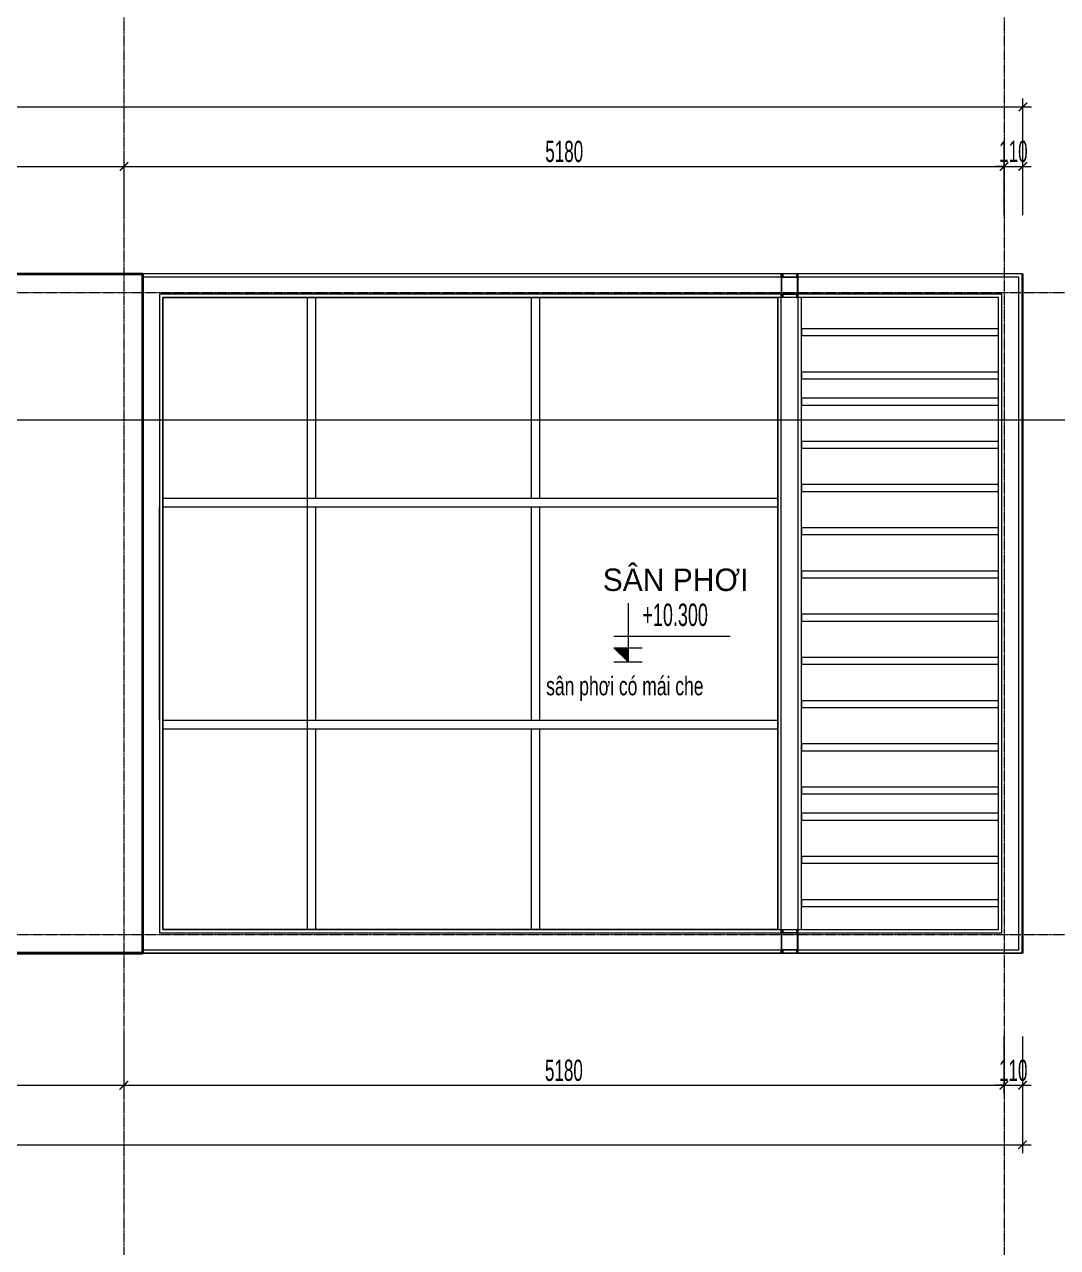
# Model space of a CAD drawing. Header units: millimetres. Extents: x 1336014 to 2939047, y -333549 to -60566.
# Drawn here: x 1401429 to 1407510, y -104290 to -97090 of the extents above; entities that cross this region are included whole.
import ezdxf
from ezdxf.enums import TextEntityAlignment as Align

# ---------------------------------------------------------------- set-up
doc = ezdxf.new("R2010")
doc.units = ezdxf.units.MM
doc.header["$MEASUREMENT"] = 0
doc.linetypes.add('CENTER2', pattern=[1.125, 0.75, -0.125, 0.125, -0.125])
for name, color, linetype, lineweight in [('01.Cut', 255, 'Continuous', 35), ('02.Thay', 145, 'Continuous', 15), ('03.Manh', 251, 'Continuous', 13), ('05.Text', 253, 'Continuous', 18), ('08.Dim', 156, 'Continuous', 15), ('10.Text', 254, 'Continuous', 18), ('10.truc', 250, 'CENTER2', 20), ('DIM', 252, 'Continuous', 20), ('NN_KI HIEU', 22, 'Continuous', 18)]:
    doc.layers.add(name, color=color, linetype=linetype, lineweight=lineweight)
doc.layers.add('text', color=7, linetype='Continuous')
doc.styles.add('AVANTH', font='')
doc.styles.add('TT5_Text Dim', font='hoatbif.shx', dxfattribs={"width": 0.6})
doc.styles.get('AVANTH').set_extended_font_data('.VnAvantH')
doc.dimstyles.new('TT5_Dim 1-50', dxfattribs={"dimscale": 50, "dimtxt": 2.5, "dimasz": 1, "dimexe": 1, "dimexo": 0.5, "dimgap": 0.5, "dimtad": 1, "dimdec": 0, "dimzin": 0, "dimdsep": 46, "dimtxsty": 'TT5_Text Dim', "dimblk": 'ARCHTICK', "dimcen": 0, "dimdle": 1, "dimclrd": 256, "dimclre": 256, "dimclrt": 1, "dimadec": 0, "dimazin": 0, "dimtfac": 0.015, "dimtdec": 0, "dimtix": 1, "dimtmove": 2, "dimatfit": 3, "dimldrblk": 'DOT', "dimfxl": 1, "dimtolj": 1, "dimtzin": 0, "dimlwd": -1, "dimlwe": -1, "dimarcsym": 1})

# ---------------------------------------------------------------- blocks, each defined once
blk = doc.blocks.new('_ARCHTICK')
at = {"const_width": 0.15}
blk.add_lwpolyline([(-0.5, -0.5), (0.5, 0.5)], dxfattribs=at)
blk = doc.blocks.new('*D2406')
at = {"layer": '08.Dim', "transparency": 16777216}
for p, q in [((1398433.3, -103047.4), (1398433.3, -103384.9)), ((1402013.3, -103047.4), (1402013.3, -103384.9)), ((1398383.3, -103334.9), (1402063.3, -103334.9))]:
    blk.add_line(p, q, dxfattribs=at)
at = {"layer": 'Defpoints', "color": 0, "transparency": 16777216}
for p in [(1398433.3, -103022.4), (1402013.3, -103022.4), (1402013.3, -103334.9)]:
    blk.add_point(p, dxfattribs=at)
at = {"layer": '08.Dim', "transparency": 16777216, "xscale": 50, "yscale": 50, "zscale": 50, "rotation": 180}
blk.add_blockref('_ARCHTICK', (1398433.3, -103334.9), dxfattribs=at)
at = {"layer": '08.Dim', "transparency": 16777216, "xscale": 50, "yscale": 50, "zscale": 50}
blk.add_blockref('_ARCHTICK', (1402013.3, -103334.9), dxfattribs=at)
at = {"layer": '08.Dim', "color": 1, "transparency": 16777216, "insert": (1400223.3, -103247.4), "char_height": 125, "attachment_point": 5, "style": 'TT5_Text Dim'}
blk.add_mtext('\\A1;3580', dxfattribs=at)
blk = doc.blocks.new('_DOT')
blk.add_line((-0.5, 0), (-1, 0))
at = {"const_width": 0.5}
blk.add_lwpolyline([(-0.25, 0, 1), (0.25, 0, 1)], format="xyb", close=True, dxfattribs=at)
blk = doc.blocks.new('*D2407')
at = {"layer": '08.Dim', "transparency": 16777216}
for p, q in [((1402014.3, -103047.4), (1402014.3, -103384.9)), ((1407194.3, -103047.4), (1407194.3, -103384.9)), ((1401964.3, -103334.9), (1407244.3, -103334.9))]:
    blk.add_line(p, q, dxfattribs=at)
at = {"layer": 'Defpoints', "color": 0, "transparency": 16777216}
for p in [(1402014.3, -103022.4), (1407194.3, -103022.4), (1407194.3, -103334.9)]:
    blk.add_point(p, dxfattribs=at)
at = {"layer": '08.Dim', "transparency": 16777216, "xscale": 50, "yscale": 50, "zscale": 50, "rotation": 180}
blk.add_blockref('_ARCHTICK', (1402014.3, -103334.9), dxfattribs=at)
at = {"layer": '08.Dim', "transparency": 16777216, "xscale": 50, "yscale": 50, "zscale": 50}
blk.add_blockref('_ARCHTICK', (1407194.3, -103334.9), dxfattribs=at)
at = {"layer": '08.Dim', "color": 1, "transparency": 16777216, "insert": (1404604.3, -103247.4), "char_height": 125, "attachment_point": 5, "style": 'TT5_Text Dim'}
blk.add_mtext('\\A1;5180', dxfattribs=at)
blk = doc.blocks.new('*D2408')
at = {"layer": '08.Dim', "transparency": 16777216}
for p, q in [((1407194.3, -103047.4), (1407194.3, -103384.9)), ((1407304.3, -103047.4), (1407304.3, -103384.9)), ((1407194.3, -103334.9), (1407144.3, -103334.9)), ((1407194.3, -103334.9), (1407304.3, -103334.9)), ((1407304.3, -103334.9), (1407354.3, -103334.9))]:
    blk.add_line(p, q, dxfattribs=at)
at = {"layer": 'Defpoints', "color": 0, "transparency": 16777216}
for p in [(1407194.3, -103022.4), (1407304.3, -103022.4), (1407304.3, -103334.9)]:
    blk.add_point(p, dxfattribs=at)
at = {"layer": '08.Dim', "transparency": 16777216, "xscale": 50, "yscale": 50, "zscale": 50}
blk.add_blockref('_ARCHTICK', (1407194.3, -103334.9), dxfattribs=at)
at = {"layer": '08.Dim', "transparency": 16777216, "xscale": 50, "yscale": 50, "zscale": 50, "rotation": 180}
blk.add_blockref('_ARCHTICK', (1407304.3, -103334.9), dxfattribs=at)
at = {"layer": '08.Dim', "color": 1, "transparency": 16777216, "insert": (1407249.3, -103247.4), "char_height": 125, "attachment_point": 5, "style": 'TT5_Text Dim'}
blk.add_mtext('\\A1;110', dxfattribs=at)
blk = doc.blocks.new('*D2409')
at = {"layer": '08.Dim', "transparency": 16777216}
for p, q in [((1392304.3, -103047.4), (1392304.3, -103734.9)), ((1407304.3, -103047.4), (1407304.3, -103734.9)), ((1392254.3, -103684.9), (1407354.3, -103684.9))]:
    blk.add_line(p, q, dxfattribs=at)
at = {"layer": 'Defpoints', "color": 0, "transparency": 16777216}
for p in [(1392304.3, -103022.4), (1407304.3, -103022.4), (1407304.3, -103684.9)]:
    blk.add_point(p, dxfattribs=at)
at = {"layer": '08.Dim', "transparency": 16777216, "xscale": 50, "yscale": 50, "zscale": 50, "rotation": 180}
blk.add_blockref('_ARCHTICK', (1392304.3, -103684.9), dxfattribs=at)
at = {"layer": '08.Dim', "transparency": 16777216, "xscale": 50, "yscale": 50, "zscale": 50}
blk.add_blockref('_ARCHTICK', (1407304.3, -103684.9), dxfattribs=at)
at = {"layer": '08.Dim', "color": 1, "transparency": 16777216, "insert": (1400304.3, -103597.4), "char_height": 125, "attachment_point": 5, "style": 'TT5_Text Dim'}
blk.add_mtext('\\A1;15000', dxfattribs=at)
blk = doc.blocks.new('*D2419')
at = {"layer": '08.Dim', "transparency": 16777216}
for p, q in [((1398435.3, -98213.1), (1398435.3, -97875.6)), ((1402015.3, -98213.1), (1402015.3, -97875.6)), ((1398385.3, -97925.6), (1402065.3, -97925.6))]:
    blk.add_line(p, q, dxfattribs=at)
at = {"layer": 'Defpoints', "color": 0, "transparency": 16777216}
for p in [(1402015.3, -97925.6), (1398435.3, -98238.1), (1402015.3, -98238.1)]:
    blk.add_point(p, dxfattribs=at)
at = {"layer": '08.Dim', "transparency": 16777216, "xscale": 50, "yscale": 50, "zscale": 50, "rotation": 180}
blk.add_blockref('_ARCHTICK', (1398435.3, -97925.6), dxfattribs=at)
at = {"layer": '08.Dim', "transparency": 16777216, "xscale": 50, "yscale": 50, "zscale": 50}
blk.add_blockref('_ARCHTICK', (1402015.3, -97925.6), dxfattribs=at)
at = {"layer": '08.Dim', "color": 1, "transparency": 16777216, "insert": (1400225.3, -97838.1), "char_height": 125, "attachment_point": 5, "style": 'TT5_Text Dim'}
blk.add_mtext('\\A1;3580', dxfattribs=at)
blk = doc.blocks.new('*D2420')
at = {"layer": '08.Dim', "transparency": 16777216}
for p, q in [((1402016.3, -98213.1), (1402016.3, -97875.6)), ((1407196.3, -98213.1), (1407196.3, -97875.6)), ((1401966.3, -97925.6), (1407246.3, -97925.6))]:
    blk.add_line(p, q, dxfattribs=at)
at = {"layer": 'Defpoints', "color": 0, "transparency": 16777216}
for p in [(1407196.3, -97925.6), (1402016.3, -98238.1), (1407196.3, -98238.1)]:
    blk.add_point(p, dxfattribs=at)
at = {"layer": '08.Dim', "transparency": 16777216, "xscale": 50, "yscale": 50, "zscale": 50, "rotation": 180}
blk.add_blockref('_ARCHTICK', (1402016.3, -97925.6), dxfattribs=at)
at = {"layer": '08.Dim', "transparency": 16777216, "xscale": 50, "yscale": 50, "zscale": 50}
blk.add_blockref('_ARCHTICK', (1407196.3, -97925.6), dxfattribs=at)
at = {"layer": '08.Dim', "color": 1, "transparency": 16777216, "insert": (1404606.3, -97838.1), "char_height": 125, "attachment_point": 5, "style": 'TT5_Text Dim'}
blk.add_mtext('\\A1;5180', dxfattribs=at)
blk = doc.blocks.new('*D2422')
at = {"layer": '08.Dim', "transparency": 16777216}
for p, q in [((1407195.3, -98213.1), (1407195.3, -97875.6)), ((1407305.3, -98213.1), (1407305.3, -97875.6)), ((1407195.3, -97925.6), (1407145.3, -97925.6)), ((1407195.3, -97925.6), (1407305.3, -97925.6)), ((1407305.3, -97925.6), (1407355.3, -97925.6))]:
    blk.add_line(p, q, dxfattribs=at)
at = {"layer": 'Defpoints', "color": 0, "transparency": 16777216}
for p in [(1407305.3, -97925.6), (1407195.3, -98238.1), (1407305.3, -98238.1)]:
    blk.add_point(p, dxfattribs=at)
at = {"layer": '08.Dim', "transparency": 16777216, "xscale": 50, "yscale": 50, "zscale": 50}
blk.add_blockref('_ARCHTICK', (1407195.3, -97925.6), dxfattribs=at)
at = {"layer": '08.Dim', "transparency": 16777216, "xscale": 50, "yscale": 50, "zscale": 50, "rotation": 180}
blk.add_blockref('_ARCHTICK', (1407305.3, -97925.6), dxfattribs=at)
at = {"layer": '08.Dim', "color": 1, "transparency": 16777216, "insert": (1407250.3, -97838.1), "char_height": 125, "attachment_point": 5, "style": 'TT5_Text Dim'}
blk.add_mtext('\\A1;110', dxfattribs=at)
blk = doc.blocks.new('*D2423')
at = {"layer": '08.Dim', "transparency": 16777216}
for p, q in [((1392306.3, -98213.1), (1392306.3, -97525.6)), ((1407306.2, -98213.1), (1407306.2, -97525.6)), ((1392256.3, -97575.6), (1407356.2, -97575.6))]:
    blk.add_line(p, q, dxfattribs=at)
at = {"layer": 'Defpoints', "color": 0, "transparency": 16777216}
for p in [(1407306.2, -97575.6), (1392306.3, -98238.1), (1407306.2, -98238.1)]:
    blk.add_point(p, dxfattribs=at)
at = {"layer": '08.Dim', "transparency": 16777216, "xscale": 50, "yscale": 50, "zscale": 50, "rotation": 180}
blk.add_blockref('_ARCHTICK', (1392306.3, -97575.6), dxfattribs=at)
at = {"layer": '08.Dim', "transparency": 16777216, "xscale": 50, "yscale": 50, "zscale": 50}
blk.add_blockref('_ARCHTICK', (1407306.2, -97575.6), dxfattribs=at)
at = {"layer": '08.Dim', "color": 1, "transparency": 16777216, "insert": (1400506.3, -97488.1), "char_height": 125, "attachment_point": 5, "style": 'TT5_Text Dim'}
blk.add_mtext('\\A1;15000', dxfattribs=at)
blk = doc.blocks.new('A$C4E7C6F34')
at = {"layer": 'DIM'}
blk.add_hatch(color=256, dxfattribs=at).paths.add_polyline_path([(-38, 0), (-38, 138), (-178, 138)])
for p, q in [((-38, 576), (-38, 0)), ((964, 248), (-178, 248)), ((-178, 138), (101, 138)), ((-178, 138), (-38, 0)), ((-178, 0), (101, 0))]:
    blk.add_line(p, q, dxfattribs=at)
at = {"layer": 'text', "style": 'TT5_Text Dim', "flags": 8}
blk.add_attdef('%%P0.000', text='', height=220, dxfattribs=at).set_placement((102, 461), align=Align.MIDDLE_LEFT)
blk = doc.blocks.new('rqwrqwr')
at = {"layer": '03.Manh'}
h = blk.add_hatch(color=256, dxfattribs=at)
h.dxf.hatch_style = 1
h.paths.add_polyline_path([(1398030.8, -119703), (1398045.8, -119703), (1398045.8, -119708), (1398030.8, -119708)], flags=16)
h.paths.add_polyline_path([(1398028.3, -119700.5), (1398048.3, -119700.5), (1398048.3, -119710.5), (1398028.3, -119710.5)])
h.paths.add_polyline_path([(1398045.8, -119613), (1398030.8, -119613), (1398030.8, -119618), (1398045.8, -119618)], flags=16)
h.paths.add_polyline_path([(1398048.3, -119610.5), (1398028.3, -119610.5), (1398028.3, -119620.5), (1398048.3, -119620.5)])
h.paths.add_polyline_path([(1398150.8, -119618), (1398165.8, -119618), (1398165.8, -119613), (1398150.8, -119613)], flags=16)
h.paths.add_polyline_path([(1398148.3, -119620.5), (1398168.3, -119620.5), (1398168.3, -119610.5), (1398148.3, -119610.5)])
h.paths.add_polyline_path([(1398050.8, -119613), (1398145.8, -119613), (1398145.8, -119708), (1398050.8, -119708)], flags=16)
h.paths.add_polyline_path([(1398048.3, -119610.5), (1398148.3, -119610.5), (1398148.3, -119710.5), (1398048.3, -119710.5)])
h.paths.add_polyline_path([(1398150.8, -119703), (1398165.8, -119703), (1398165.8, -119708), (1398150.8, -119708)], flags=16)
h.paths.add_polyline_path([(1398148.3, -119700.5), (1398168.3, -119700.5), (1398168.3, -119710.5), (1398148.3, -119710.5)])
h = blk.add_hatch(color=256, dxfattribs=at)
h.dxf.hatch_style = 1
h.paths.add_polyline_path([(1401890.8, -119703), (1401905.8, -119703), (1401905.8, -119708), (1401890.8, -119708)], flags=16)
h.paths.add_polyline_path([(1401888.3, -119700.5), (1401908.3, -119700.5), (1401908.3, -119710.5), (1401888.3, -119710.5)])
h.paths.add_polyline_path([(1401905.8, -119613), (1401890.8, -119613), (1401890.8, -119618), (1401905.8, -119618)], flags=16)
h.paths.add_polyline_path([(1401908.3, -119610.5), (1401888.3, -119610.5), (1401888.3, -119620.5), (1401908.3, -119620.5)])
h.paths.add_polyline_path([(1402010.8, -119618), (1402025.8, -119618), (1402025.8, -119613), (1402010.8, -119613)], flags=16)
h.paths.add_polyline_path([(1402008.3, -119620.5), (1402028.3, -119620.5), (1402028.3, -119610.5), (1402008.3, -119610.5)])
h.paths.add_polyline_path([(1401910.8, -119613), (1402005.8, -119613), (1402005.8, -119708), (1401910.8, -119708)], flags=16)
h.paths.add_polyline_path([(1401908.3, -119610.5), (1402008.3, -119610.5), (1402008.3, -119710.5), (1401908.3, -119710.5)])
h.paths.add_polyline_path([(1402010.8, -119703), (1402025.8, -119703), (1402025.8, -119708), (1402010.8, -119708)], flags=16)
h.paths.add_polyline_path([(1402008.3, -119700.5), (1402028.3, -119700.5), (1402028.3, -119710.5), (1402008.3, -119710.5)])
for p, q in [((1399350, -115972), (1399350, -118140.5)), ((1399350, -115972), (1399350, -119590.5)), ((1400656.6, -115952), (1399400, -115952)), ((1399400, -115972), (1399400, -119590.5)), ((1400656.6, -115972), (1400656.6, -119590.5)), ((1400706.6, -115972), (1400706.6, -118140.5)), ((1400706.6, -115972), (1400706.6, -119590.5)), ((1399350, -116022), (1399350, -116822)), ((1400706.6, -116022), (1400706.6, -116822)), ((1399350, -116427.5), (1399350, -116822)), ((1399350, -116427.5), (1399350, -116822)), ((1400706.6, -116427.5), (1400706.6, -116822)), ((1400706.6, -116427.5), (1400706.6, -116822)), ((1399350, -116822), (1398168.3, -116822)), ((1401888.3, -116822), (1398168.3, -116822)), ((1401888.3, -116822), (1398168.3, -116822)), ((1400656.6, -116822), (1399400, -116822)), ((1401888.3, -116822), (1400706.6, -116822)), ((1399350, -116872), (1398168.3, -116872)), ((1400656.6, -116872), (1399400, -116872)), ((1401888.3, -116872), (1400706.6, -116872)), ((1399350, -118140.5), (1398168.3, -118140.5)), ((1400656.6, -118140.5), (1399400, -118140.5)), ((1401888.3, -118140.5), (1400706.6, -118140.5)), ((1399350, -118190.5), (1398168.3, -118190.5)), ((1400656.6, -118190.5), (1399400, -118190.5)), ((1401888.3, -118190.5), (1400706.6, -118190.5)), ((1399350, -118790.5), (1399350, -119590.5)), ((1400706.6, -118790.5), (1400706.6, -119590.5)), ((1401888.3, -119590.5), (1398168.3, -119590.5)), ((1401888.3, -119610.5), (1398168.3, -119610.5)), ((1401888.3, -119710.5), (1398168.3, -119710.5)), ((1401888.3, -119730.5), (1398168.3, -119730.5))]:
    blk.add_line(p, q, dxfattribs=at)
for points in [[(1402028.3, -115852), (1402028.3, -121030.5), (1398028.3, -121030.5), (1398028.3, -115852)], [(1402008.3, -115852), (1402008.3, -121010.5), (1398048.3, -121010.5), (1398048.3, -115852)], [(1401908.3, -115952), (1401908.3, -120910.5), (1398148.3, -120910.5), (1398148.3, -115952)], [(1401888.3, -115972), (1401888.3, -120890.5), (1398168.3, -120890.5), (1398168.3, -115972)], [(1401888.3, -119590.5), (1401888.3, -115972), (1398168.3, -115972), (1398168.3, -119590.5)], [(1398392.6, -119730.5), (1398392.6, -120890.5), (1398352.6, -120890.5), (1398352.6, -119730.5)], [(1398647, -119730.5), (1398647, -120890.5), (1398607, -120890.5), (1398607, -119730.5)], [(1398801.3, -119730.5), (1398801.3, -120890.5), (1398761.3, -120890.5), (1398761.3, -119730.5)], [(1399055.6, -119730.5), (1399055.6, -120890.5), (1399015.6, -120890.5), (1399015.6, -119730.5)], [(1399310, -119730.5), (1399310, -120890.5), (1399270, -120890.5), (1399270, -119730.5)], [(1399564.3, -119730.5), (1399564.3, -120890.5), (1399524.3, -120890.5), (1399524.3, -119730.5)], [(1399818.6, -119730.5), (1399818.6, -120890.5), (1399778.6, -120890.5), (1399778.6, -119730.5)], [(1400073, -119730.5), (1400073, -120890.5), (1400033, -120890.5), (1400033, -119730.5)], [(1400327.3, -119730.5), (1400327.3, -120890.5), (1400287.3, -120890.5), (1400287.3, -119730.5)], [(1400581.6, -119730.5), (1400581.6, -120890.5), (1400541.6, -120890.5), (1400541.6, -119730.5)], [(1400836, -119730.5), (1400836, -120890.5), (1400796, -120890.5), (1400796, -119730.5)], [(1401090.3, -119730.5), (1401090.3, -120890.5), (1401050.3, -120890.5), (1401050.3, -119730.5)], [(1401244.6, -119730.5), (1401244.6, -120890.5), (1401204.6, -120890.5), (1401204.6, -119730.5)], [(1401499, -119730.5), (1401499, -120890.5), (1401459, -120890.5), (1401459, -119730.5)], [(1401753.3, -119730.5), (1401753.3, -120890.5), (1401713.3, -120890.5), (1401713.3, -119730.5)]]:
    blk.add_lwpolyline(points, close=True, dxfattribs=at)
at = {"layer": '03.Manh', "color": 3}
for points in [[(1398048.3, -119610.5), (1398028.3, -119610.5), (1398028.3, -119620.5), (1398048.3, -119620.5)], [(1398045.8, -119613), (1398030.8, -119613), (1398030.8, -119618), (1398045.8, -119618)], [(1398048.3, -119610.5), (1398148.3, -119610.5), (1398148.3, -119710.5), (1398048.3, -119710.5)], [(1398050.8, -119613), (1398145.8, -119613), (1398145.8, -119708), (1398050.8, -119708)], [(1398148.3, -119620.5), (1398168.3, -119620.5), (1398168.3, -119610.5), (1398148.3, -119610.5)], [(1398150.8, -119618), (1398165.8, -119618), (1398165.8, -119613), (1398150.8, -119613)], [(1401908.3, -119610.5), (1401888.3, -119610.5), (1401888.3, -119620.5), (1401908.3, -119620.5)], [(1401905.8, -119613), (1401890.8, -119613), (1401890.8, -119618), (1401905.8, -119618)], [(1401908.3, -119610.5), (1402008.3, -119610.5), (1402008.3, -119710.5), (1401908.3, -119710.5)], [(1401910.8, -119613), (1402005.8, -119613), (1402005.8, -119708), (1401910.8, -119708)], [(1402008.3, -119620.5), (1402028.3, -119620.5), (1402028.3, -119610.5), (1402008.3, -119610.5)], [(1402010.8, -119618), (1402025.8, -119618), (1402025.8, -119613), (1402010.8, -119613)], [(1398028.3, -119700.5), (1398048.3, -119700.5), (1398048.3, -119710.5), (1398028.3, -119710.5)], [(1398030.8, -119703), (1398045.8, -119703), (1398045.8, -119708), (1398030.8, -119708)], [(1398148.3, -119700.5), (1398168.3, -119700.5), (1398168.3, -119710.5), (1398148.3, -119710.5)], [(1398150.8, -119703), (1398165.8, -119703), (1398165.8, -119708), (1398150.8, -119708)], [(1401888.3, -119700.5), (1401908.3, -119700.5), (1401908.3, -119710.5), (1401888.3, -119710.5)], [(1401890.8, -119703), (1401905.8, -119703), (1401905.8, -119708), (1401890.8, -119708)], [(1402008.3, -119700.5), (1402028.3, -119700.5), (1402028.3, -119710.5), (1402008.3, -119710.5)], [(1402010.8, -119703), (1402025.8, -119703), (1402025.8, -119708), (1402010.8, -119708)]]:
    blk.add_lwpolyline(points, close=True, dxfattribs=at)

msp = doc.modelspace()

# ---------------------------------------------------------------- linework, layer by layer
at = {"layer": '01.Cut'}
msp.add_lwpolyline([(1398324.3, -98557.3), (1402124.3, -98557.3), (1402124.3, -102557.3), (1398324.3, -102557.3)], close=True, dxfattribs=at)
msp.add_lwpolyline([(1398434.3, -102337.3), (1398434.3, -102557.3), (1402124.3, -102557.3)], dxfattribs=at)
at = {"layer": '02.Thay'}
msp.add_lwpolyline([(1402014.3, -98554.6), (1407305.3, -98557.3), (1407305.3, -102557.3), (1402124.3, -102557.3)], dxfattribs=at)
at = {"layer": '10.truc'}
for p, q in [((1402014.3, -95131), (1402014.3, -104661.3)), ((1407195.3, -95131), (1407195.3, -104661.3)), ((1389117.3, -98667.3), (1409907.1, -98667.3)), ((1389117.3, -102447.3), (1409907.1, -102447.3))]:
    msp.add_line(p, q, dxfattribs=at)
at = {"layer": 'NN_KI HIEU', "ltscale": 2}
msp.add_line((1389615.6, -99416.6), (1408684.6, -99416.6), dxfattribs=at)

# ---------------------------------------------------------------- block references
at = {"layer": '08.Dim', "xscale": -1, "rotation": 90}
msp.add_blockref('rqwrqwr', (1286272.3, 1299471), dxfattribs=at)
at = {"layer": '08.Dim'}
ref = msp.add_blockref('A$C4E7C6F34', (1405004.9, -100841.7), dxfattribs=dict(at, xscale=0.6, yscale=0.6, zscale=0.6))
ref.add_attrib('%%P0.000', '+10.300', dxfattribs={"layer": 'text', "height": 132, "style": 'TT5_Text Dim', "width": 0.6, "flags": 8}).set_placement((1405066.3, -100564.9), align=Align.MIDDLE_LEFT)

# ---------------------------------------------------------------- texts
at = {"layer": '05.Text', "style": 'TT5_Text Dim', "width": 0.7}
msp.add_text('s©n ph¬i cã m¸i che', height=110, dxfattribs=at).set_placement((1404500, -101039))
at = {"layer": '10.Text', "color": 4, "style": 'AVANTH'}
msp.add_text('s©n ph¬i', height=132, dxfattribs=at).set_placement((1404833.1, -100424.8))

# ---------------------------------------------------------------- dimensions: what is measured, and where the dimension line sits
at = {"layer": '08.Dim'}
for base, p1, p2, picture, middle in [((1407306.2, -97575.6), (1392306.3, -98238.1), (1407306.2, -98238.1), '*D2423', (1400506.3, -97488.1)), ((1407304.3, -103684.9), (1392304.3, -103022.4), (1407304.3, -103022.4), '*D2409', (1400304.3, -103597.4))]:
    dim = msp.add_linear_dim(base=base, p1=p1, p2=p2, dimstyle='TT5_Dim 1-50', dxfattribs=at)
    dim.commit()
    dim.dimension.update_dxf_attribs({"geometry": picture, "text_midpoint": middle, "dimtype": 160})
for base, p1, p2, picture, middle in [((1402015.3, -97925.6), (1398435.3, -98238.1), (1402015.3, -98238.1), '*D2419', (1400225.3, -97838.1)), ((1407196.3, -97925.6), (1402016.3, -98238.1), (1407196.3, -98238.1), '*D2420', (1404606.3, -97838.1)), ((1407305.3, -97925.6), (1407195.3, -98238.1), (1407305.3, -98238.1), '*D2422', (1407250.3, -97838.1)), ((1402013.3, -103334.9), (1398433.3, -103022.4), (1402013.3, -103022.4), '*D2406', (1400223.3, -103247.4)), ((1407194.3, -103334.9), (1402014.3, -103022.4), (1407194.3, -103022.4), '*D2407', (1404604.3, -103247.4)), ((1407304.3, -103334.9), (1407194.3, -103022.4), (1407304.3, -103022.4), '*D2408', (1407249.3, -103247.4))]:
    dim = msp.add_linear_dim(base=base, p1=p1, p2=p2, dimstyle='TT5_Dim 1-50', dxfattribs=at)
    dim.commit()
    dim.dimension.update_dxf_attribs({"geometry": picture, "text_midpoint": middle})

doc.saveas('drawing.dxf')
